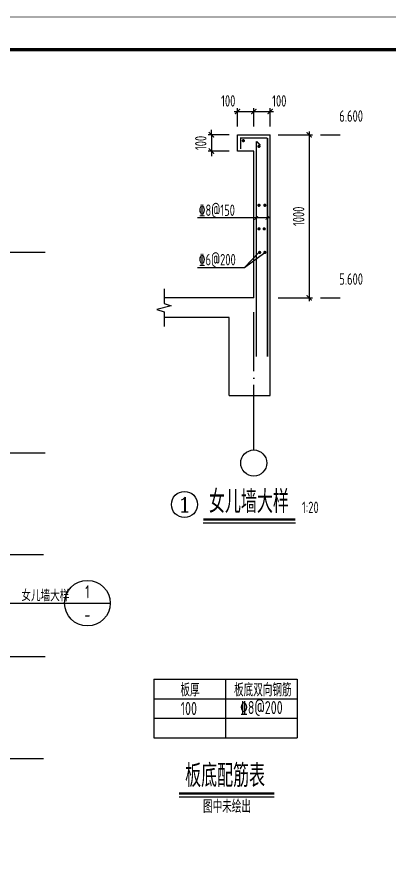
# Model space of a CAD drawing. Extents: x 287149 to 898857, y 100802 to 160212.
# Drawn here: x 795619 to 807034, y 117087 to 142832 of the extents above; entities that cross this region are included whole.
import ezdxf
from ezdxf.enums import TextEntityAlignment as Align

# ---------------------------------------------------------------- set-up
doc = ezdxf.new("R2010")
doc.units = 0
doc.header["$LTSCALE"] = 1000
doc.linetypes.add('DOTE', pattern=[2.42, 2, -0.2, 0.02, -0.2])
doc.layers.get('0').update_dxf_attribs({"linetype": 'CONTINUOUS'})
doc.layers.get('DEFPOINTS').update_dxf_attribs({"linetype": 'CONTINUOUS'})
for name, color, linetype in [('22000', 2, 'CONTINUOUS'), ('AXIS', 8, 'DOTE'), ('AXIS_TEXT', 3, 'CONTINUOUS'), ('DIM', 3, 'CONTINUOUS'), ('DOTE', 8, 'DOTE'), ('FRAME', 3, 'CONTINUOUS'), ('PUB_TEXT', 7, 'CONTINUOUS'), ('S_BEAMDIMLOCALVER', 7, 'CONTINUOUS'), ('TEXT', 7, 'CONTINUOUS'), ('THIN', 7, 'CONTINUOUS'), ('WALL', 6, 'CONTINUOUS'), ('填充', 8, 'CONTINUOUS'), ('支座钢筋', 1, 'CONTINUOUS'), ('板标注', 221, 'CONTINUOUS')]:
    doc.layers.add(name, color=color, linetype=linetype)
doc.layers.add('rein', color=1, linetype='CONTINUOUS', lineweight=18)
doc.styles.add('_TCH_AXIS', font='COMPLEX', dxfattribs={"bigfont": 'GBCBIG'})
doc.styles.add('COMPLEX', font='COMPLEX')
doc.styles.add('TSSD_Dimension', font='tssdeng.shx', dxfattribs={"width": 0.7, "bigfont": 'hztxt.shx'})
doc.styles.add('TSSD_Num', font='Tssdeng.shx', dxfattribs={"width": 0.7, "bigfont": 'hztxt.shx'})
doc.styles.add('TSSD_Rein', font='tssdeng.shx', dxfattribs={"width": 0.7, "bigfont": 'hztxt.shx'})
doc.dimstyles.new('TSSD_20_100', dxfattribs={"dimtxt": 350, "dimasz": 150, "dimexe": 100, "dimexo": 250, "dimgap": 150, "dimtad": 1, "dimdec": 0, "dimlfac": 0.2, "dimzin": 0, "dimdsep": 46, "dimtxsty": 'TSSD_Dimension', "dimblk": 'ARCHTICK', "dimcen": 0, "dimdle": 100, "dimclrd": 256, "dimclre": 256, "dimclrt": 55, "dimadec": 0, "dimazin": 0, "dimtfac": 1, "dimtdec": 0, "dimtix": 1, "dimtmove": 2, "dimatfit": 3, "dimldrblk": '_tsdbk', "dimfxl": 100, "dimtolj": 1, "dimtzin": 0, "dimarcsym": 0})

# ---------------------------------------------------------------- blocks, each defined once
blk = doc.blocks.new('A$C2F0C53E4')
at = {"layer": 'FRAME'}
for points, const_width in [([(10, 42010), (10, 10), (59410, 10), (59410, 42010)], 20), ([(2510, 41010), (2510, 1010), (58410, 1010), (58410, 41010)], 100)]:
    blk.add_lwpolyline(points, close=True, dxfattribs=dict(at, const_width=const_width))
blk = doc.blocks.new('ts_idx')
at = {"color": 0, "linetype": 'ByBlock', "lineweight": -2}
blk.add_line((-0.5, 0), (0.5, 0), dxfattribs=at)
blk.add_circle((0, 0), 0.5, dxfattribs=at)
at = {"color": 0, "linetype": 'ByBlock', "lineweight": -2, "style": 'TSSD_Num', "width": 0.7}
for tag, p in [('1', (0, 0.25)), ('A', (0, -0.25))]:
    blk.add_attdef(tag, text='', height=0.286, dxfattribs=at).set_placement(p, align=Align.MIDDLE_CENTER)
blk = doc.blocks.new('_ARCHTICK')
at = {"color": 0}
blk.add_lwpolyline([(-0.53033, -0.53033, 0.25, 0.25, 0), (0.53033, 0.53033, 0.5, 0.5, 0)], format="xyseb", dxfattribs=at)
blk = doc.blocks.new('*D370')
at = {"layer": 'DEFPOINTS', "color": 0}
for p in [(803382.809917, 139926.660701), (802882.809917, 139211.808137), (803382.809917, 139211.808137)]:
    blk.add_point(p, dxfattribs=at)
at = {"layer": 'DIM', "lineweight": -2}
for p, q in [((802782.809917, 139926.660701), (803482.809917, 139926.660701)), ((802882.809917, 139461.808137), (802882.809917, 140026.660701)), ((803382.809917, 139461.808137), (803382.809917, 140026.660701))]:
    blk.add_line(p, q, dxfattribs=at)
at = {"layer": 'DIM', "lineweight": -2, "xscale": 150, "yscale": 150, "zscale": 150, "rotation": 180}
blk.add_blockref('_ARCHTICK', (802882.809917, 139926.660701), dxfattribs=at)
at = {"layer": 'DIM', "lineweight": -2, "xscale": 150, "yscale": 150, "zscale": 150}
blk.add_blockref('_ARCHTICK', (803382.809917, 139926.660701), dxfattribs=at)
at = {"layer": 'DIM', "color": 55, "insert": (803665.053507, 140251.660701), "char_height": 350, "attachment_point": 5, "style": 'TSSD_Dimension'}
blk.add_mtext('\\A1;100', dxfattribs=at)
blk = doc.blocks.new('_tsdbk')
blk = doc.blocks.new('*D371')
at = {"layer": 'DEFPOINTS', "color": 0}
for p in [(803382.809917, 139211.808137), (803382.809917, 134211.808137), (804583.162524, 134211.808137)]:
    blk.add_point(p, dxfattribs=at)
at = {"layer": 'DIM', "lineweight": -2}
for p, q in [((804583.162524, 139311.808137), (804583.162524, 134111.808137)), ((803632.809917, 139211.808137), (804683.162524, 139211.808137)), ((803632.809917, 134211.808137), (804683.162524, 134211.808137))]:
    blk.add_line(p, q, dxfattribs=at)
at = {"layer": 'DIM', "lineweight": -2, "xscale": 150, "yscale": 150, "zscale": 150}
for p, rotation in [((804583.162524, 139211.808137), 90), ((804583.162524, 134211.808137), 270)]:
    blk.add_blockref('_ARCHTICK', p, dxfattribs=dict(at, rotation=rotation))
at = {"layer": 'DIM', "color": 55, "insert": (804258.162524, 136711.808137), "char_height": 350, "attachment_point": 5, "rotation": 90, "style": 'TSSD_Dimension'}
blk.add_mtext('\\A1;1000', dxfattribs=at)
blk = doc.blocks.new('_AXISO')
blk.add_circle((0, 0), 0.5)
at = {"layer": 'AXIS_TEXT', "style": 'COMPLEX', "width": 1.041667}
blk.add_attdef('A', text='', height=0.56, dxfattribs=at).set_placement((-0.25, -0.28), (0.25, -0.28), align=Align.FIT)
blk = doc.blocks.new('*D372')
at = {"layer": 'DEFPOINTS', "color": 0}
for p in [(802882.809917, 139926.660701), (802382.809917, 139211.808137), (802882.809917, 139211.808137)]:
    blk.add_point(p, dxfattribs=at)
at = {"layer": 'DIM', "lineweight": -2}
for p, q in [((802282.809917, 139926.660701), (802982.809917, 139926.660701)), ((802382.809917, 139461.808137), (802382.809917, 140026.660701)), ((802882.809917, 139461.808137), (802882.809917, 140026.660701))]:
    blk.add_line(p, q, dxfattribs=at)
at = {"layer": 'DIM', "lineweight": -2, "xscale": 150, "yscale": 150, "zscale": 150, "rotation": 180}
blk.add_blockref('_ARCHTICK', (802382.809917, 139926.660701), dxfattribs=at)
at = {"layer": 'DIM', "lineweight": -2, "xscale": 150, "yscale": 150, "zscale": 150}
blk.add_blockref('_ARCHTICK', (802882.809917, 139926.660701), dxfattribs=at)
at = {"layer": 'DIM', "color": 55, "insert": (802100.566327, 140251.660701), "char_height": 350, "attachment_point": 5, "style": 'TSSD_Dimension'}
blk.add_mtext('\\A1;100', dxfattribs=at)
blk = doc.blocks.new('*D373')
at = {"layer": 'DEFPOINTS', "color": 0}
for p in [(802382.809917, 139211.808137), (801582.809917, 138711.808137), (802382.809917, 138711.808137)]:
    blk.add_point(p, dxfattribs=at)
at = {"layer": 'DIM', "lineweight": -2}
for p, q in [((801582.809917, 139211.808137), (801582.809917, 139361.808137)), ((802132.809917, 139211.808137), (801482.809917, 139211.808137)), ((801582.809917, 139211.808137), (801582.809917, 138711.808137)), ((802132.809917, 138711.808137), (801482.809917, 138711.808137)), ((801582.809917, 138711.808137), (801582.809917, 138561.808137))]:
    blk.add_line(p, q, dxfattribs=at)
at = {"layer": 'DIM', "lineweight": -2, "xscale": 150, "yscale": 150, "zscale": 150}
for p, rotation in [((801582.809917, 139211.808137), 270), ((801582.809917, 138711.808137), 90)]:
    blk.add_blockref('_ARCHTICK', p, dxfattribs=dict(at, rotation=rotation))
at = {"layer": 'DIM', "color": 55, "insert": (801257.809917, 138961.808137), "char_height": 350, "attachment_point": 5, "rotation": 90, "style": 'TSSD_Dimension'}
blk.add_mtext('\\A1;100', dxfattribs=at)

msp = doc.modelspace()

# ---------------------------------------------------------------- linework, layer by layer
at = {"layer": 'AXIS'}
for p, q in [((782686.971, 135611.708), (796486.971, 135611.708)), ((782686.971, 129461.708), (796486.971, 129461.708)), ((782637.045, 126336.708), (796437.045, 126336.708)), ((782686.971, 123211.708), (796486.971, 123211.708)), ((782637.045, 120086.708), (796437.045, 120086.708))]:
    msp.add_line(p, q, dxfattribs=at)
at = {"layer": 'DOTE', "linetype": 'DOTE'}
msp.add_lwpolyline([(802882.81, 129545.679), (802882.81, 133768.185)], dxfattribs=at)
at = {"layer": 'rein', "const_width": 50}
for points in [[(802588.261, 139031.609, -1), (802538.261, 139031.609, -1)], [(803017.359, 138857.609, 1), (803067.359, 138857.609, 1)], [(803017.359, 137050.871, 1), (803067.359, 137050.871, 1)], [(803248.261, 137050.871, -1), (803198.261, 137050.871, -1)], [(803017.359, 136327.489, 1), (803067.359, 136327.489, 1)], [(803228.261, 136327.489, -1), (803178.261, 136327.489, -1)], [(803037.359, 135605.243, 1), (803087.359, 135605.243, 1)], [(803248.261, 135605.243, -1), (803198.261, 135605.243, -1)]]:
    msp.add_lwpolyline(points, format="xyb", close=True, dxfattribs=at)
at = {"layer": 'S_BEAMDIMLOCALVER'}
for q in [(803042.359, 135605.243), (803223.261, 135605.243)]:
    msp.add_line((802597.199, 135145.574), q, dxfattribs=at)
at = {"layer": 'TEXT', "linetype": 'ByBlock'}
for p, q in [((803363.272, 136661.657), (801160.767, 136661.657)), ((801157.98, 135145.574), (802597.199, 135145.574)), ((801331.886, 127311.169), (804159.156, 127311.169)), ((800594.792, 118907.94), (803511.671, 118907.94))]:
    msp.add_line(p, q, dxfattribs=at)
at = {"layer": 'TEXT', "const_width": 70}
for points in [[(804159.156, 127411.169), (801331.886, 127411.169)], [(803511.671, 119007.94), (800594.792, 119007.94)]]:
    msp.add_lwpolyline(points, dxfattribs=at)
at = {"layer": 'THIN'}
for p, q in [((804931.353, 139211.808), (805531.353, 139211.808)), ((804931.353, 134211.808), (805531.353, 134211.808)), ((793652.462, 124847.308), (797681.373, 124847.308))]:
    msp.add_line(p, q, dxfattribs=at)
at = {"layer": 'THIN', "const_width": 0.45}
for points in [[(806231.186, 139511.808), (804931.353, 139511.808), (805231.353, 139211.808), (805531.353, 139511.808)], [(806231.186, 134511.808), (804931.353, 134511.808), (805231.353, 134211.808), (805531.353, 134511.808)]]:
    msp.add_lwpolyline(points, dxfattribs=at)
at = {"layer": 'THIN'}
msp.add_lwpolyline([(800132.81, 134491.808), (800132.81, 134041.808), (800352.81, 133971.808), (799912.81, 133851.808), (800132.81, 133781.808), (800132.81, 133331.808)], dxfattribs=at)
at = {"layer": 'WALL'}
for points in [[(802882.81, 138711.808), (802382.81, 138711.808), (802382.81, 139211.808), (803382.81, 139211.808)], [(803382.81, 133611.808), (803382.81, 139211.808)], [(802882.81, 134211.808), (802882.81, 138711.808)], [(802882.81, 134211.808), (800132.81, 134211.808)], [(802132.81, 133611.808), (800132.81, 133611.808)], [(802132.81, 131211.808), (802132.81, 133611.808)], [(803382.81, 131211.808), (803382.81, 133611.808)], [(802132.81, 131211.808), (803382.81, 131211.808)]]:
    msp.add_lwpolyline(points, dxfattribs=at)
at = {"layer": '支座钢筋', "const_width": 45}
for points in [[(803303.191, 139111.949), (802483.191, 139111.949), (802483.191, 138771.949)], [(803303.191, 132411.808), (803303.191, 139111.949)]]:
    msp.add_lwpolyline(points, dxfattribs=at)
at = {"layer": '支座钢筋', "color": 6, "const_width": 45}
for points in [[(802962.81, 132411.808), (802962.81, 139011.949)], [(802962.81, 139011.949), (803082.428, 138891.949)]]:
    msp.add_lwpolyline(points, dxfattribs=at)
at = {"layer": '板标注'}
for p, q in [((799817.174, 122518.01), (804217.371, 122518.01)), ((799817.174, 122518.01), (799817.174, 120718.01)), ((802017.547, 122518.01), (802017.547, 120718.01)), ((804217.371, 122518.01), (804217.371, 120718.01)), ((799817.174, 121918.01), (804217.371, 121918.01)), ((799817.174, 121918.01), (804217.371, 121918.01)), ((799817.174, 121318.01), (804217.371, 121318.01)), ((799817.174, 120718.01), (804217.371, 120718.01)), ((799817.174, 120718.01), (804217.371, 120718.01))]:
    msp.add_line(p, q, dxfattribs=at)

# ---------------------------------------------------------------- block references
at = {"layer": '22000', "xscale": 100, "yscale": 100, "zscale": 100}
for p in [(802956.551, 136661.657), (803297.979, 136661.657)]:
    msp.add_blockref('_ARCHTICK', p, dxfattribs=at)
at = {"layer": 'AXIS_TEXT', "xscale": 800, "yscale": 800, "zscale": 800}
msp.add_blockref('_AXISO', (802882.81, 129145.679), dxfattribs=at)
at = {"layer": 'PUB_TEXT'}
ref = msp.add_blockref('_AXISO', (800759.032, 127874.772), dxfattribs=dict(at, xscale=800, yscale=800, zscale=800))
ref.add_attrib('A', '1', dxfattribs={"layer": 'AXIS_TEXT', "height": 452.548, "style": '_TCH_AXIS', "width": 2.333333}).set_placement((800532.758, 127648.498), (800985.307, 127648.498), align=Align.FIT)
at = {"layer": 'THIN'}
ref = msp.add_blockref('ts_idx', (797783.866, 124847.308), dxfattribs=dict(at, xscale=1400, yscale=1400, zscale=1400))
ref.add_attrib('1', '1', dxfattribs={"height": 400, "style": 'TSSD_Num', "width": 0.7}).set_placement((797783.866, 125197.308), align=Align.MIDDLE_CENTER)
ref.add_attrib('10', '-', dxfattribs={"height": 400, "style": 'TSSD_Num', "width": 0.7}).set_placement((797783.866, 124497.308), align=Align.MIDDLE_CENTER)
at = {"layer": '填充'}
msp.add_blockref('A$C2F0C53E4', (775036.971, 100811.708), dxfattribs=at)

# ---------------------------------------------------------------- texts
at = {"layer": 'TEXT', "linetype": 'ByBlock', "style": 'TSSD_Rein', "width": 0.7}
for s, p in [('%%1328@150', (801193.631, 136724.469)), ('\x846@200', (801193.631, 135208.386)), ('1:20', (804359.156, 127611.169)), ('女儿墙大样', (795761.144, 124907.308))]:
    msp.add_text(s, height=350, dxfattribs=at).set_placement(p)
for s, p in [('女儿墙大样', (803959.156, 127611.169)), ('板底配筋表', (803229.146, 119208.172))]:
    msp.add_text(s, height=700, dxfattribs=at).set_placement(p, align=Align.RIGHT)
at = {"layer": 'TEXT', "style": 'TSSD_Rein', "width": 0.7}
msp.add_text('图中未绘出', height=400, dxfattribs=at).set_placement((801327.076, 118414.807))
at = {"layer": 'THIN', "style": 'TSSD_Rein', "width": 0.7}
for s, p in [('6.600', (806231.186, 139613.081)), ('5.600', (806231.186, 134613.081))]:
    msp.add_text(s, height=350, dxfattribs=at).set_placement(p, align=Align.RIGHT)
at = {"layer": '板标注', "style": 'TSSD_Rein', "width": 0.7}
for s, p in [('板厚', (800634.402, 121986.948)), ('板底双向钢筋', (802278.253, 121986.948)), ('%%1328@200', (802461.437, 121445.55))]:
    msp.add_text(s, height=400, dxfattribs=at).set_placement(p)
msp.add_text('100', height=400, dxfattribs=at).set_placement((800892.69, 121416.962), align=Align.CENTER)

# ---------------------------------------------------------------- dimensions: what is measured, and where the dimension line sits
at = {"layer": 'DIM'}
for base, p1, p2, picture, middle in [((802882.81, 139926.661), (802382.81, 139211.808), (802882.81, 139211.808), '*D372', (802100.566, 140251.661)), ((803382.81, 139926.661), (802882.81, 139211.808), (803382.81, 139211.808), '*D370', (803665.054, 140251.661))]:
    dim = msp.add_linear_dim(base=base, p1=p1, p2=p2, dimstyle='TSSD_20_100', dxfattribs=at)
    dim.commit()
    dim.dimension.update_dxf_attribs({"geometry": picture, "text_midpoint": middle, "dimtype": 160})
for base, p1, p2, picture, middle in [((801582.81, 138711.808), (802382.81, 139211.808), (802382.81, 138711.808), '*D373', (801257.81, 138961.808)), ((804583.163, 134211.808), (803382.81, 139211.808), (803382.81, 134211.808), '*D371', (804258.163, 136711.808))]:
    dim = msp.add_linear_dim(base=base, p1=p1, p2=p2, angle=90, dimstyle='TSSD_20_100', dxfattribs=at)
    dim.commit()
    dim.dimension.update_dxf_attribs({"geometry": picture, "text_midpoint": middle})

doc.saveas('drawing.dxf')
